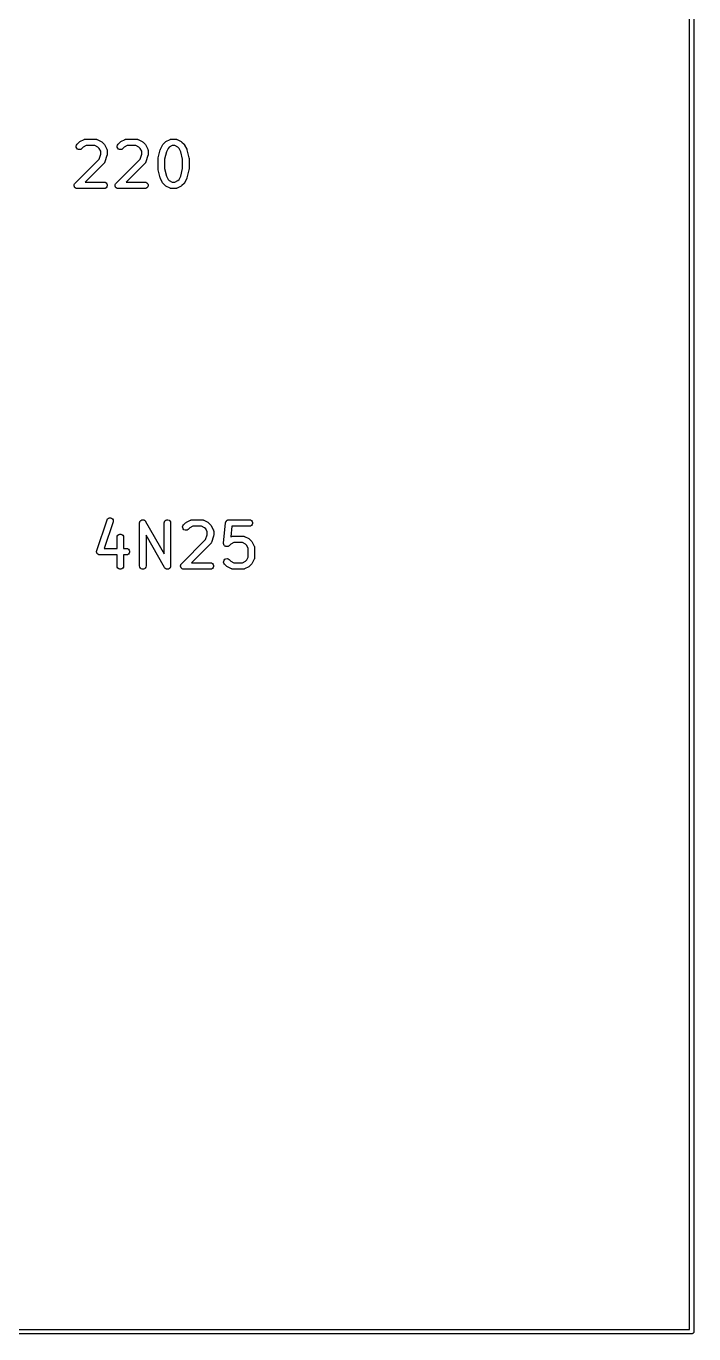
# Model space of a CAD drawing. Extents: x 10 to 287, y -200 to -10.
# Drawn here: x 196.53 to 212.05, y -130.05 to -99.62 of the extents above; entities that cross this region are included whole.
import ezdxf

# ---------------------------------------------------------------- set-up
doc = ezdxf.new("R2010")
doc.units = 0
doc.header["$MEASUREMENT"] = 0
doc.layers.add('BLACK', color=7, linetype='CONTINUOUS')

msp = doc.modelspace()

# ---------------------------------------------------------------- linework, layer by layer
at = {"layer": 'Black'}
for p, q in [((211.95, -129.95), (211.95, -30.05)), ((212.05, -30), (212.05, -130)), ((197.687, -102.414), (197.694, -102.389)), ((197.689, -102.44), (197.687, -102.414)), ((197.7, -102.464), (197.689, -102.44)), ((197.694, -102.389), (197.709, -102.368)), ((197.719, -102.482), (197.7, -102.464)), ((197.709, -102.368), (197.756, -102.32)), ((197.742, -102.493), (197.719, -102.482)), ((197.768, -102.495), (197.742, -102.493)), ((197.756, -102.32), (197.766, -102.313)), ((197.766, -102.313), (197.776, -102.306)), ((197.794, -102.489), (197.768, -102.495)), ((197.776, -102.306), (197.871, -102.258)), ((197.815, -102.474), (197.794, -102.489)), ((197.854, -102.435), (197.815, -102.474)), ((197.922, -102.4), (197.854, -102.435)), ((197.871, -102.258), (197.875, -102.257)), ((197.875, -102.257), (197.879, -102.255)), ((197.879, -102.255), (197.888, -102.253)), ((197.888, -102.253), (197.896, -102.251)), ((197.896, -102.251), (197.901, -102.251)), ((197.901, -102.251), (197.905, -102.25)), ((197.905, -102.25), (198.143, -102.25)), ((198.125, -102.4), (197.922, -102.4)), ((198.194, -102.435), (198.125, -102.4)), ((198.143, -102.25), (198.147, -102.251)), ((198.147, -102.251), (198.151, -102.251)), ((198.151, -102.251), (198.16, -102.253)), ((198.16, -102.253), (198.169, -102.255)), ((198.169, -102.255), (198.172, -102.257)), ((198.172, -102.257), (198.176, -102.258)), ((198.176, -102.258), (198.272, -102.306)), ((198.224, -102.465), (198.194, -102.435)), ((198.258, -102.534), (198.224, -102.465)), ((198.258, -102.599), (198.258, -102.534)), ((198.272, -102.306), (198.281, -102.313)), ((198.281, -102.313), (198.291, -102.32)), ((198.291, -102.32), (198.339, -102.368)), ((198.339, -102.368), (198.346, -102.377)), ((198.346, -102.377), (198.353, -102.387)), ((198.353, -102.387), (198.4, -102.482)), ((198.4, -102.482), (198.402, -102.486)), ((198.402, -102.486), (198.404, -102.49)), ((198.404, -102.49), (198.405, -102.499)), ((198.405, -102.499), (198.408, -102.507)), ((198.408, -102.507), (198.408, -102.512)), ((198.408, -102.512), (198.408, -102.516)), ((198.408, -102.516), (198.408, -102.611)), ((198.64, -102.414), (198.646, -102.389)), ((198.642, -102.44), (198.64, -102.414)), ((198.653, -102.464), (198.642, -102.44)), ((198.646, -102.389), (198.661, -102.368)), ((198.671, -102.482), (198.653, -102.464)), ((198.661, -102.368), (198.709, -102.32)), ((198.695, -102.493), (198.671, -102.482)), ((198.721, -102.495), (198.695, -102.493)), ((198.709, -102.32), (198.719, -102.313)), ((198.719, -102.313), (198.728, -102.306)), ((198.746, -102.489), (198.721, -102.495)), ((198.728, -102.306), (198.824, -102.258)), ((198.767, -102.474), (198.746, -102.489)), ((198.806, -102.435), (198.767, -102.474)), ((198.875, -102.4), (198.806, -102.435)), ((198.824, -102.258), (198.828, -102.257)), ((198.828, -102.257), (198.831, -102.255)), ((198.831, -102.255), (198.84, -102.253)), ((198.84, -102.253), (198.849, -102.251)), ((198.849, -102.251), (198.853, -102.251)), ((198.853, -102.251), (198.857, -102.25)), ((198.857, -102.25), (199.095, -102.25)), ((199.078, -102.4), (198.875, -102.4)), ((199.146, -102.435), (199.078, -102.4)), ((199.095, -102.25), (199.099, -102.251)), ((199.099, -102.251), (199.104, -102.251)), ((199.104, -102.251), (199.112, -102.253)), ((199.112, -102.253), (199.121, -102.255)), ((199.121, -102.255), (199.125, -102.257)), ((199.125, -102.257), (199.129, -102.258)), ((199.129, -102.258), (199.224, -102.306)), ((199.176, -102.465), (199.146, -102.435)), ((199.211, -102.534), (199.176, -102.465)), ((199.211, -102.599), (199.211, -102.534)), ((199.224, -102.306), (199.234, -102.313)), ((199.234, -102.313), (199.244, -102.32)), ((199.244, -102.32), (199.291, -102.368)), ((199.291, -102.368), (199.298, -102.377)), ((199.298, -102.377), (199.305, -102.387)), ((199.305, -102.387), (199.353, -102.482)), ((199.353, -102.482), (199.354, -102.486)), ((199.354, -102.486), (199.356, -102.49)), ((199.356, -102.49), (199.358, -102.499)), ((199.358, -102.499), (199.36, -102.507)), ((199.36, -102.507), (199.36, -102.512)), ((199.36, -102.512), (199.361, -102.516)), ((199.361, -102.516), (199.361, -102.611)), ((199.594, -102.688), (199.642, -102.498)), ((199.642, -102.498), (199.645, -102.49)), ((199.645, -102.49), (199.647, -102.482)), ((199.647, -102.482), (199.695, -102.387)), ((199.695, -102.387), (199.702, -102.377)), ((199.702, -102.377), (199.709, -102.368)), ((199.709, -102.368), (199.756, -102.32)), ((199.785, -102.542), (199.742, -102.716)), ((199.756, -102.32), (199.766, -102.313)), ((199.766, -102.313), (199.776, -102.306)), ((199.776, -102.306), (199.871, -102.258)), ((199.824, -102.465), (199.785, -102.542)), ((199.854, -102.435), (199.824, -102.465)), ((199.922, -102.4), (199.854, -102.435)), ((199.871, -102.258), (199.875, -102.257)), ((199.875, -102.257), (199.879, -102.255)), ((199.879, -102.255), (199.888, -102.253)), ((199.888, -102.253), (199.896, -102.251)), ((199.896, -102.251), (199.901, -102.251)), ((199.901, -102.251), (199.905, -102.25)), ((199.905, -102.25), (200, -102.25)), ((199.982, -102.4), (199.922, -102.4)), ((200.051, -102.435), (199.982, -102.4)), ((200, -102.25), (200.004, -102.251)), ((200.004, -102.251), (200.009, -102.251)), ((200.009, -102.251), (200.017, -102.253)), ((200.017, -102.253), (200.026, -102.255)), ((200.026, -102.255), (200.029, -102.257)), ((200.029, -102.257), (200.034, -102.258)), ((200.034, -102.258), (200.129, -102.306)), ((200.081, -102.465), (200.051, -102.435)), ((200.12, -102.542), (200.081, -102.465)), ((200.163, -102.716), (200.12, -102.542)), ((200.129, -102.306), (200.138, -102.313)), ((200.138, -102.313), (200.148, -102.32)), ((200.148, -102.32), (200.196, -102.368)), ((200.196, -102.368), (200.203, -102.377)), ((200.203, -102.377), (200.21, -102.387)), ((200.21, -102.387), (200.258, -102.482)), ((200.258, -102.482), (200.26, -102.49)), ((200.26, -102.49), (200.263, -102.498)), ((200.263, -102.498), (200.311, -102.688)), ((197.661, -103.272), (198.22, -102.713)), ((198.339, -102.807), (197.895, -103.25)), ((198.22, -102.713), (198.258, -102.599)), ((198.341, -102.803), (198.339, -102.807)), ((198.344, -102.801), (198.341, -102.803)), ((198.349, -102.793), (198.344, -102.801)), ((198.354, -102.786), (198.349, -102.793)), ((198.355, -102.781), (198.354, -102.786)), ((198.357, -102.778), (198.355, -102.781)), ((198.404, -102.635), (198.357, -102.778)), ((198.406, -102.623), (198.404, -102.635)), ((198.408, -102.611), (198.406, -102.623)), ((198.614, -103.272), (199.173, -102.713)), ((199.291, -102.807), (198.848, -103.25)), ((199.173, -102.713), (199.211, -102.599)), ((199.294, -102.803), (199.291, -102.807)), ((199.297, -102.801), (199.294, -102.803)), ((199.301, -102.793), (199.297, -102.801)), ((199.306, -102.786), (199.301, -102.793)), ((199.307, -102.781), (199.306, -102.786)), ((199.309, -102.778), (199.307, -102.781)), ((199.357, -102.635), (199.309, -102.778)), ((199.359, -102.623), (199.357, -102.635)), ((199.361, -102.611), (199.359, -102.623)), ((199.592, -102.706), (199.593, -102.697)), ((199.592, -102.944), (199.592, -102.706)), ((199.593, -102.697), (199.594, -102.688)), ((199.742, -102.716), (199.742, -102.935)), ((200.163, -102.935), (200.163, -102.716)), ((200.311, -102.688), (200.312, -102.697)), ((200.312, -102.697), (200.313, -102.706)), ((200.313, -102.706), (200.313, -102.944)), ((199.593, -102.953), (199.592, -102.944)), ((199.594, -102.963), (199.593, -102.953)), ((199.642, -103.153), (199.594, -102.963)), ((199.742, -102.935), (199.785, -103.109)), ((199.785, -103.109), (199.824, -103.186)), ((200.081, -103.186), (200.12, -103.109)), ((200.12, -103.109), (200.163, -102.935)), ((200.311, -102.963), (200.263, -103.153)), ((200.312, -102.953), (200.311, -102.963)), ((200.313, -102.944), (200.312, -102.953)), ((197.64, -103.312), (197.644, -103.303)), ((197.64, -103.316), (197.64, -103.312)), ((197.64, -103.319), (197.64, -103.316)), ((197.64, -103.329), (197.64, -103.319)), ((197.64, -103.338), (197.64, -103.329)), ((197.642, -103.342), (197.64, -103.338)), ((197.642, -103.345), (197.642, -103.342)), ((197.646, -103.354), (197.642, -103.345)), ((197.644, -103.303), (197.646, -103.294)), ((197.646, -103.294), (197.648, -103.291)), ((197.649, -103.363), (197.646, -103.354)), ((197.648, -103.291), (197.649, -103.288)), ((197.649, -103.288), (197.656, -103.28)), ((197.651, -103.365), (197.649, -103.363)), ((197.653, -103.368), (197.651, -103.365)), ((197.66, -103.375), (197.653, -103.368)), ((197.656, -103.28), (197.661, -103.272)), ((197.666, -103.383), (197.66, -103.375)), ((197.669, -103.384), (197.666, -103.383)), ((197.671, -103.387), (197.669, -103.384)), ((197.68, -103.391), (197.671, -103.387)), ((197.689, -103.396), (197.68, -103.391)), ((197.692, -103.396), (197.689, -103.396)), ((197.695, -103.398), (197.692, -103.396)), ((197.705, -103.399), (197.695, -103.398)), ((197.714, -103.4), (197.705, -103.399)), ((198.333, -103.4), (197.714, -103.4)), ((197.895, -103.25), (198.333, -103.25)), ((198.333, -103.25), (198.359, -103.255)), ((198.359, -103.396), (198.333, -103.4)), ((198.359, -103.255), (198.382, -103.268)), ((198.382, -103.383), (198.359, -103.396)), ((198.382, -103.268), (198.398, -103.288)), ((198.398, -103.363), (198.382, -103.383)), ((198.398, -103.288), (198.407, -103.312)), ((198.407, -103.338), (198.398, -103.363)), ((198.407, -103.312), (198.407, -103.338)), ((198.592, -103.319), (198.593, -103.316)), ((198.593, -103.329), (198.592, -103.319)), ((198.593, -103.312), (198.596, -103.303)), ((198.593, -103.316), (198.593, -103.312)), ((198.593, -103.338), (198.593, -103.329)), ((198.594, -103.342), (198.593, -103.338)), ((198.594, -103.345), (198.594, -103.342)), ((198.598, -103.354), (198.594, -103.345)), ((198.596, -103.303), (198.599, -103.294)), ((198.602, -103.363), (198.598, -103.354)), ((198.599, -103.294), (198.601, -103.291)), ((198.601, -103.291), (198.602, -103.288)), ((198.602, -103.288), (198.608, -103.28)), ((198.604, -103.365), (198.602, -103.363)), ((198.605, -103.368), (198.604, -103.365)), ((198.612, -103.375), (198.605, -103.368)), ((198.608, -103.28), (198.614, -103.272)), ((198.618, -103.383), (198.612, -103.375)), ((198.621, -103.384), (198.618, -103.383)), ((198.624, -103.387), (198.621, -103.384)), ((198.633, -103.391), (198.624, -103.387)), ((198.641, -103.396), (198.633, -103.391)), ((198.644, -103.396), (198.641, -103.396)), ((198.647, -103.398), (198.644, -103.396)), ((198.657, -103.399), (198.647, -103.398)), ((198.667, -103.4), (198.657, -103.399)), ((199.286, -103.4), (198.667, -103.4)), ((198.848, -103.25), (199.286, -103.25)), ((199.286, -103.25), (199.311, -103.255)), ((199.311, -103.396), (199.286, -103.4)), ((199.311, -103.255), (199.334, -103.268)), ((199.334, -103.383), (199.311, -103.396)), ((199.334, -103.268), (199.351, -103.288)), ((199.351, -103.363), (199.334, -103.383)), ((199.351, -103.288), (199.36, -103.312)), ((199.36, -103.338), (199.351, -103.363)), ((199.36, -103.312), (199.36, -103.338)), ((199.645, -103.161), (199.642, -103.153)), ((199.647, -103.168), (199.645, -103.161)), ((199.695, -103.264), (199.647, -103.168)), ((199.702, -103.273), (199.695, -103.264)), ((199.709, -103.283), (199.702, -103.273)), ((199.756, -103.331), (199.709, -103.283)), ((199.766, -103.338), (199.756, -103.331)), ((199.776, -103.345), (199.766, -103.338)), ((199.871, -103.392), (199.776, -103.345)), ((199.824, -103.186), (199.854, -103.216)), ((199.854, -103.216), (199.922, -103.25)), ((199.875, -103.394), (199.871, -103.392)), ((199.879, -103.396), (199.875, -103.394)), ((199.888, -103.397), (199.879, -103.396)), ((199.896, -103.4), (199.888, -103.397)), ((199.901, -103.4), (199.896, -103.4)), ((199.905, -103.4), (199.901, -103.4)), ((200, -103.4), (199.905, -103.4)), ((199.922, -103.25), (199.982, -103.25)), ((199.982, -103.25), (200.051, -103.216)), ((200.004, -103.4), (200, -103.4)), ((200.009, -103.4), (200.004, -103.4)), ((200.017, -103.397), (200.009, -103.4)), ((200.026, -103.396), (200.017, -103.397)), ((200.029, -103.394), (200.026, -103.396)), ((200.034, -103.392), (200.029, -103.394)), ((200.129, -103.345), (200.034, -103.392)), ((200.051, -103.216), (200.081, -103.186)), ((200.138, -103.338), (200.129, -103.345)), ((200.148, -103.331), (200.138, -103.338)), ((200.196, -103.283), (200.148, -103.331)), ((200.203, -103.273), (200.196, -103.283)), ((200.21, -103.264), (200.203, -103.273)), ((200.258, -103.168), (200.21, -103.264)), ((200.26, -103.161), (200.258, -103.168)), ((200.263, -103.153), (200.26, -103.161)), ((198.437, -111.071), (198.461, -111.061)), ((198.461, -111.061), (198.487, -111.061)), ((198.487, -111.061), (198.512, -111.069)), ((198.167, -111.825), (198.405, -111.111)), ((198.547, -111.158), (198.342, -111.774)), ((198.405, -111.111), (198.417, -111.088)), ((198.417, -111.088), (198.437, -111.071)), ((198.512, -111.069), (198.532, -111.085)), ((198.532, -111.085), (198.546, -111.107)), ((198.546, -111.107), (198.551, -111.133)), ((198.551, -111.133), (198.547, -111.158)), ((199.163, -111.182), (199.164, -111.176)), ((199.163, -112.182), (199.163, -111.182)), ((199.164, -111.169), (199.167, -111.163)), ((199.164, -111.176), (199.164, -111.169)), ((199.167, -111.163), (199.168, -111.157)), ((199.168, -111.157), (199.171, -111.151)), ((199.171, -111.151), (199.173, -111.145)), ((199.173, -111.145), (199.177, -111.14)), ((199.177, -111.14), (199.181, -111.134)), ((199.181, -111.134), (199.186, -111.13)), ((199.186, -111.13), (199.19, -111.125)), ((199.19, -111.125), (199.196, -111.122)), ((199.196, -111.122), (199.201, -111.117)), ((199.201, -111.117), (199.207, -111.115)), ((199.207, -111.115), (199.213, -111.112)), ((199.213, -111.112), (199.219, -111.111)), ((199.219, -111.111), (199.225, -111.109)), ((199.225, -111.109), (199.232, -111.109)), ((199.232, -111.109), (199.238, -111.107)), ((199.238, -111.107), (199.245, -111.109)), ((199.245, -111.109), (199.251, -111.109)), ((199.251, -111.109), (199.257, -111.111)), ((199.257, -111.111), (199.264, -111.112)), ((199.264, -111.112), (199.27, -111.115)), ((199.27, -111.115), (199.276, -111.117)), ((199.276, -111.117), (199.281, -111.122)), ((199.281, -111.122), (199.287, -111.125)), ((199.287, -111.125), (199.291, -111.13)), ((199.291, -111.13), (199.296, -111.134)), ((199.296, -111.134), (199.299, -111.14)), ((199.299, -111.14), (199.303, -111.145)), ((199.303, -111.145), (199.735, -111.9)), ((199.735, -111.182), (199.739, -111.157)), ((199.735, -111.9), (199.735, -111.182)), ((199.739, -111.157), (199.752, -111.134)), ((199.752, -111.134), (199.772, -111.117)), ((199.772, -111.117), (199.796, -111.109)), ((199.796, -111.109), (199.823, -111.109)), ((199.823, -111.109), (199.847, -111.117)), ((199.847, -111.117), (199.867, -111.134)), ((199.867, -111.134), (199.88, -111.157)), ((199.88, -111.157), (199.885, -111.182)), ((199.885, -111.182), (199.885, -112.182)), ((200.163, -111.271), (200.17, -111.246)), ((200.166, -111.297), (200.163, -111.271)), ((200.177, -111.321), (200.166, -111.297)), ((200.17, -111.246), (200.185, -111.225)), ((200.195, -111.339), (200.177, -111.321)), ((200.185, -111.225), (200.233, -111.177)), ((200.219, -111.35), (200.195, -111.339)), ((200.245, -111.352), (200.219, -111.35)), ((200.233, -111.177), (200.243, -111.17)), ((200.243, -111.17), (200.252, -111.163)), ((200.27, -111.346), (200.245, -111.352)), ((200.252, -111.163), (200.347, -111.115)), ((200.291, -111.331), (200.27, -111.346)), ((200.33, -111.292), (200.291, -111.331)), ((200.399, -111.257), (200.33, -111.292)), ((200.347, -111.115), (200.352, -111.114)), ((200.352, -111.114), (200.355, -111.112)), ((200.355, -111.112), (200.364, -111.11)), ((200.364, -111.11), (200.372, -111.108)), ((200.372, -111.108), (200.377, -111.108)), ((200.377, -111.108), (200.381, -111.107)), ((200.381, -111.107), (200.619, -111.107)), ((200.601, -111.257), (200.399, -111.257)), ((200.67, -111.292), (200.601, -111.257)), ((200.619, -111.107), (200.623, -111.108)), ((200.623, -111.108), (200.628, -111.108)), ((200.628, -111.108), (200.636, -111.11)), ((200.636, -111.11), (200.645, -111.112)), ((200.645, -111.112), (200.648, -111.114)), ((200.648, -111.114), (200.653, -111.115)), ((200.653, -111.115), (200.748, -111.163)), ((200.7, -111.322), (200.67, -111.292)), ((200.735, -111.391), (200.7, -111.322)), ((200.748, -111.163), (200.757, -111.17)), ((200.757, -111.17), (200.767, -111.177)), ((200.767, -111.177), (200.815, -111.225)), ((200.815, -111.225), (200.822, -111.234)), ((200.822, -111.234), (200.829, -111.244)), ((200.829, -111.244), (200.877, -111.339)), ((200.877, -111.339), (200.878, -111.343)), ((200.878, -111.343), (200.88, -111.347)), ((200.88, -111.347), (200.882, -111.356)), ((200.882, -111.356), (200.884, -111.364)), ((200.884, -111.364), (200.884, -111.369)), ((201.116, -111.651), (201.163, -111.175)), ((201.163, -111.175), (201.164, -111.172)), ((201.164, -111.169), (201.168, -111.16)), ((201.164, -111.172), (201.164, -111.169)), ((201.168, -111.16), (201.171, -111.15)), ((201.171, -111.15), (201.172, -111.148)), ((201.172, -111.148), (201.173, -111.145)), ((201.173, -111.145), (201.18, -111.137)), ((201.18, -111.137), (201.186, -111.129)), ((201.186, -111.129), (201.188, -111.127)), ((201.188, -111.127), (201.19, -111.125)), ((201.19, -111.125), (201.199, -111.12)), ((201.199, -111.12), (201.207, -111.114)), ((201.207, -111.114), (201.21, -111.113)), ((201.21, -111.113), (201.212, -111.112)), ((201.212, -111.112), (201.223, -111.11)), ((201.223, -111.11), (201.232, -111.108)), ((201.232, -111.108), (201.235, -111.108)), ((201.235, -111.108), (201.238, -111.107)), ((201.238, -111.107), (201.714, -111.107)), ((201.306, -111.257), (201.281, -111.506)), ((201.714, -111.257), (201.306, -111.257)), ((201.714, -111.107), (201.74, -111.112)), ((201.74, -111.253), (201.714, -111.257)), ((201.74, -111.112), (201.762, -111.125)), ((201.762, -111.24), (201.74, -111.253)), ((201.762, -111.125), (201.779, -111.145)), ((201.779, -111.22), (201.762, -111.24)), ((201.779, -111.145), (201.788, -111.169)), ((201.788, -111.195), (201.779, -111.22)), ((201.788, -111.169), (201.788, -111.195)), ((198.639, -111.516), (198.644, -111.49)), ((198.639, -111.774), (198.639, -111.516)), ((198.644, -111.49), (198.657, -111.468)), ((198.657, -111.468), (198.677, -111.451)), ((198.677, -111.451), (198.701, -111.442)), ((198.701, -111.442), (198.727, -111.442)), ((198.727, -111.442), (198.752, -111.451)), ((198.752, -111.451), (198.772, -111.468)), ((198.772, -111.468), (198.785, -111.49)), ((198.785, -111.49), (198.789, -111.516)), ((198.789, -111.516), (198.789, -111.774)), ((199.744, -112.22), (199.313, -111.465)), ((199.313, -111.465), (199.313, -112.182)), ((200.137, -112.129), (200.696, -111.57)), ((200.815, -111.664), (200.372, -112.107)), ((200.696, -111.57), (200.735, -111.456)), ((200.735, -111.456), (200.735, -111.391)), ((200.817, -111.66), (200.815, -111.664)), ((200.821, -111.658), (200.817, -111.66)), ((200.825, -111.65), (200.821, -111.658)), ((200.83, -111.643), (200.825, -111.65)), ((200.831, -111.638), (200.83, -111.643)), ((200.833, -111.635), (200.831, -111.638)), ((200.881, -111.492), (200.833, -111.635)), ((200.882, -111.48), (200.881, -111.492)), ((200.885, -111.468), (200.882, -111.48)), ((200.884, -111.369), (200.885, -111.373)), ((200.885, -111.373), (200.885, -111.468)), ((201.116, -111.652), (201.116, -111.651)), ((201.117, -111.665), (201.116, -111.652)), ((201.116, -111.652), (201.116, -111.652)), ((201.118, -111.677), (201.117, -111.665)), ((201.281, -111.506), (201.3, -111.496)), ((201.351, -111.638), (201.283, -111.673)), ((201.3, -111.496), (201.304, -111.495)), ((201.304, -111.495), (201.308, -111.493)), ((201.308, -111.493), (201.316, -111.491)), ((201.316, -111.491), (201.325, -111.489)), ((201.325, -111.489), (201.329, -111.489)), ((201.329, -111.489), (201.333, -111.488)), ((201.333, -111.488), (201.571, -111.488)), ((201.554, -111.638), (201.351, -111.638)), ((201.622, -111.673), (201.554, -111.638)), ((201.571, -111.488), (201.576, -111.489)), ((201.576, -111.489), (201.58, -111.489)), ((201.58, -111.489), (201.588, -111.491)), ((201.588, -111.491), (201.597, -111.493)), ((201.597, -111.493), (201.601, -111.495)), ((201.601, -111.495), (201.605, -111.496)), ((201.605, -111.496), (201.7, -111.544)), ((201.7, -111.544), (201.71, -111.551)), ((201.71, -111.551), (201.72, -111.558)), ((201.72, -111.558), (201.767, -111.606)), ((201.767, -111.606), (201.774, -111.615)), ((201.774, -111.615), (201.781, -111.625)), ((201.781, -111.625), (201.829, -111.72)), ((198.163, -111.851), (198.164, -111.844)), ((198.164, -111.857), (198.163, -111.851)), ((198.164, -111.836), (198.166, -111.831)), ((198.164, -111.844), (198.164, -111.836)), ((198.164, -111.862), (198.164, -111.857)), ((198.167, -111.869), (198.164, -111.862)), ((198.166, -111.831), (198.167, -111.825)), ((198.168, -111.877), (198.167, -111.869)), ((198.171, -111.881), (198.168, -111.877)), ((198.173, -111.887), (198.171, -111.881)), ((198.178, -111.892), (198.173, -111.887)), ((198.182, -111.899), (198.178, -111.892)), ((198.186, -111.902), (198.182, -111.899)), ((198.19, -111.907), (198.186, -111.902)), ((198.196, -111.91), (198.19, -111.907)), ((198.202, -111.915), (198.196, -111.91)), ((198.208, -111.917), (198.202, -111.915)), ((198.212, -111.92), (198.208, -111.917)), ((198.22, -111.921), (198.212, -111.92)), ((198.227, -111.923), (198.22, -111.921)), ((198.233, -111.923), (198.227, -111.923)), ((198.238, -111.924), (198.233, -111.923)), ((198.639, -111.924), (198.238, -111.924)), ((198.342, -111.774), (198.639, -111.774)), ((198.639, -112.182), (198.639, -111.924)), ((198.789, -111.774), (198.857, -111.774)), ((198.857, -111.924), (198.789, -111.924)), ((198.789, -111.924), (198.789, -112.182)), ((198.857, -111.774), (198.883, -111.779)), ((198.883, -111.92), (198.857, -111.924)), ((198.883, -111.779), (198.905, -111.792)), ((198.905, -111.907), (198.883, -111.92)), ((198.905, -111.792), (198.922, -111.812)), ((198.922, -111.887), (198.905, -111.907)), ((198.922, -111.812), (198.931, -111.836)), ((198.931, -111.862), (198.922, -111.887)), ((198.931, -111.836), (198.931, -111.862)), ((201.118, -111.678), (201.118, -111.677)), ((201.123, -111.689), (201.118, -111.678)), ((201.118, -111.678), (201.118, -111.678)), ((201.129, -111.701), (201.123, -111.689)), ((201.129, -111.702), (201.129, -111.701)), ((201.129, -111.701), (201.129, -111.701)), ((201.138, -111.71), (201.129, -111.702)), ((201.147, -111.719), (201.138, -111.71)), ((201.147, -111.72), (201.147, -111.719)), ((201.159, -111.725), (201.147, -111.72)), ((201.147, -111.72), (201.147, -111.72)), ((201.17, -111.731), (201.159, -111.725)), ((201.171, -111.731), (201.17, -111.731)), ((201.184, -111.732), (201.171, -111.731)), ((201.171, -111.731), (201.171, -111.731)), ((201.196, -111.733), (201.184, -111.732)), ((201.197, -111.733), (201.196, -111.733)), ((201.209, -111.73), (201.197, -111.733)), ((201.197, -111.733), (201.197, -111.733)), ((201.221, -111.727), (201.209, -111.73)), ((201.222, -111.727), (201.221, -111.727)), ((201.232, -111.719), (201.222, -111.727)), ((201.222, -111.727), (201.222, -111.727)), ((201.243, -111.712), (201.232, -111.719)), ((201.244, -111.712), (201.243, -111.712)), ((201.243, -111.712), (201.243, -111.712)), ((201.283, -111.673), (201.244, -111.712)), ((201.653, -111.703), (201.622, -111.673)), ((201.687, -111.772), (201.653, -111.703)), ((201.653, -112.043), (201.687, -111.974)), ((201.687, -111.974), (201.687, -111.772)), ((201.829, -111.72), (201.83, -111.724)), ((201.83, -111.724), (201.832, -111.728)), ((201.832, -111.728), (201.834, -111.737)), ((201.834, -111.737), (201.836, -111.745)), ((201.836, -111.745), (201.836, -111.75)), ((201.836, -111.75), (201.837, -111.754)), ((201.837, -111.754), (201.837, -111.992)), ((198.644, -112.208), (198.639, -112.182)), ((198.657, -112.231), (198.644, -112.208)), ((198.677, -112.247), (198.657, -112.231)), ((198.701, -112.256), (198.677, -112.247)), ((198.727, -112.256), (198.701, -112.256)), ((198.752, -112.247), (198.727, -112.256)), ((198.772, -112.231), (198.752, -112.247)), ((198.785, -112.208), (198.772, -112.231)), ((198.789, -112.182), (198.785, -112.208)), ((199.168, -112.208), (199.163, -112.182)), ((199.181, -112.231), (199.168, -112.208)), ((199.201, -112.247), (199.181, -112.231)), ((199.225, -112.256), (199.201, -112.247)), ((199.251, -112.256), (199.225, -112.256)), ((199.276, -112.247), (199.251, -112.256)), ((199.296, -112.231), (199.276, -112.247)), ((199.309, -112.208), (199.296, -112.231)), ((199.313, -112.182), (199.309, -112.208)), ((199.749, -112.225), (199.744, -112.22)), ((199.752, -112.231), (199.749, -112.225)), ((199.757, -112.235), (199.752, -112.231)), ((199.761, -112.24), (199.757, -112.235)), ((199.767, -112.243), (199.761, -112.24)), ((199.772, -112.247), (199.767, -112.243)), ((199.778, -112.25), (199.772, -112.247)), ((199.784, -112.253), (199.778, -112.25)), ((199.79, -112.254), (199.784, -112.253)), ((199.796, -112.256), (199.79, -112.254)), ((199.803, -112.256), (199.796, -112.256)), ((199.809, -112.257), (199.803, -112.256)), ((199.816, -112.256), (199.809, -112.257)), ((199.823, -112.256), (199.816, -112.256)), ((199.829, -112.254), (199.823, -112.256)), ((199.835, -112.253), (199.829, -112.254)), ((199.841, -112.25), (199.835, -112.253)), ((199.847, -112.247), (199.841, -112.25)), ((199.852, -112.243), (199.847, -112.247)), ((199.857, -112.24), (199.852, -112.243)), ((199.862, -112.235), (199.857, -112.24)), ((199.867, -112.231), (199.862, -112.235)), ((199.87, -112.225), (199.867, -112.231)), ((199.874, -112.22), (199.87, -112.225)), ((199.877, -112.214), (199.874, -112.22)), ((199.88, -112.208), (199.877, -112.214)), ((199.881, -112.202), (199.88, -112.208)), ((199.883, -112.196), (199.881, -112.202)), ((199.885, -112.182), (199.883, -112.189)), ((199.883, -112.189), (199.883, -112.196)), ((200.116, -112.176), (200.117, -112.173)), ((200.117, -112.186), (200.116, -112.176)), ((200.117, -112.169), (200.12, -112.16)), ((200.117, -112.173), (200.117, -112.169)), ((200.117, -112.195), (200.117, -112.186)), ((200.118, -112.199), (200.117, -112.195)), ((200.118, -112.202), (200.118, -112.199)), ((200.122, -112.211), (200.118, -112.202)), ((200.12, -112.16), (200.123, -112.151)), ((200.126, -112.22), (200.122, -112.211)), ((200.123, -112.151), (200.124, -112.148)), ((200.124, -112.148), (200.126, -112.145)), ((200.126, -112.145), (200.132, -112.137)), ((200.128, -112.222), (200.126, -112.22)), ((200.129, -112.225), (200.128, -112.222)), ((200.136, -112.232), (200.129, -112.225)), ((200.132, -112.137), (200.137, -112.129)), ((200.142, -112.24), (200.136, -112.232)), ((200.145, -112.241), (200.142, -112.24)), ((200.147, -112.244), (200.145, -112.241)), ((200.156, -112.248), (200.147, -112.244)), ((200.165, -112.253), (200.156, -112.248)), ((200.168, -112.253), (200.165, -112.253)), ((200.171, -112.255), (200.168, -112.253)), ((200.181, -112.256), (200.171, -112.255)), ((200.19, -112.257), (200.181, -112.256)), ((200.81, -112.257), (200.19, -112.257)), ((200.372, -112.107), (200.81, -112.107)), ((200.81, -112.107), (200.835, -112.112)), ((200.835, -112.253), (200.81, -112.257)), ((200.835, -112.112), (200.858, -112.125)), ((200.858, -112.24), (200.835, -112.253)), ((200.858, -112.125), (200.874, -112.145)), ((200.874, -112.22), (200.858, -112.24)), ((200.874, -112.145), (200.883, -112.169)), ((200.883, -112.195), (200.874, -112.22)), ((200.883, -112.169), (200.883, -112.195)), ((201.116, -112.094), (201.118, -112.068)), ((201.123, -112.119), (201.116, -112.094)), ((201.118, -112.068), (201.129, -112.044)), ((201.137, -112.14), (201.123, -112.119)), ((201.129, -112.044), (201.147, -112.026)), ((201.185, -112.188), (201.137, -112.14)), ((201.147, -112.026), (201.171, -112.015)), ((201.171, -112.015), (201.197, -112.012)), ((201.195, -112.195), (201.185, -112.188)), ((201.205, -112.202), (201.195, -112.195)), ((201.197, -112.012), (201.222, -112.019)), ((201.3, -112.249), (201.205, -112.202)), ((201.222, -112.019), (201.244, -112.034)), ((201.244, -112.034), (201.283, -112.073)), ((201.283, -112.073), (201.351, -112.107)), ((201.304, -112.251), (201.3, -112.249)), ((201.308, -112.253), (201.304, -112.251)), ((201.316, -112.254), (201.308, -112.253)), ((201.325, -112.257), (201.316, -112.254)), ((201.329, -112.257), (201.325, -112.257)), ((201.333, -112.257), (201.329, -112.257)), ((201.571, -112.257), (201.333, -112.257)), ((201.351, -112.107), (201.554, -112.107)), ((201.554, -112.107), (201.622, -112.073)), ((201.576, -112.257), (201.571, -112.257)), ((201.58, -112.257), (201.576, -112.257)), ((201.588, -112.254), (201.58, -112.257)), ((201.597, -112.253), (201.588, -112.254)), ((201.601, -112.251), (201.597, -112.253)), ((201.605, -112.249), (201.601, -112.251)), ((201.7, -112.202), (201.605, -112.249)), ((201.622, -112.073), (201.653, -112.043)), ((201.71, -112.195), (201.7, -112.202)), ((201.72, -112.188), (201.71, -112.195)), ((201.767, -112.14), (201.72, -112.188)), ((201.774, -112.13), (201.767, -112.14)), ((201.781, -112.121), (201.774, -112.13)), ((201.829, -112.025), (201.781, -112.121)), ((201.83, -112.021), (201.829, -112.025)), ((201.832, -112.018), (201.83, -112.021)), ((201.834, -112.009), (201.832, -112.018)), ((201.836, -112), (201.834, -112.009)), ((201.837, -111.992), (201.836, -111.996)), ((201.836, -111.996), (201.836, -112)), ((212, -130.05), (74.5, -130.05)), ((74.55, -129.95), (211.95, -129.95)), ((212.004, -130.049), (212, -130.05)), ((212.009, -130.049), (212.004, -130.049)), ((212.013, -130.048), (212.009, -130.049)), ((212.017, -130.047), (212.013, -130.048)), ((212.021, -130.045), (212.017, -130.047)), ((212.025, -130.043), (212.021, -130.045)), ((212.028, -130.04), (212.025, -130.043)), ((212.032, -130.038), (212.028, -130.04)), ((212.035, -130.035), (212.032, -130.038)), ((212.038, -130.032), (212.035, -130.035)), ((212.04, -130.028), (212.038, -130.032)), ((212.043, -130.025), (212.04, -130.028)), ((212.045, -130.021), (212.043, -130.025)), ((212.047, -130.017), (212.045, -130.021)), ((212.048, -130.013), (212.047, -130.017)), ((212.049, -130.009), (212.048, -130.013)), ((212.05, -130), (212.049, -130.004)), ((212.049, -130.004), (212.049, -130.009))]:
    msp.add_line(p, q, dxfattribs=at)

doc.saveas('drawing.dxf')
